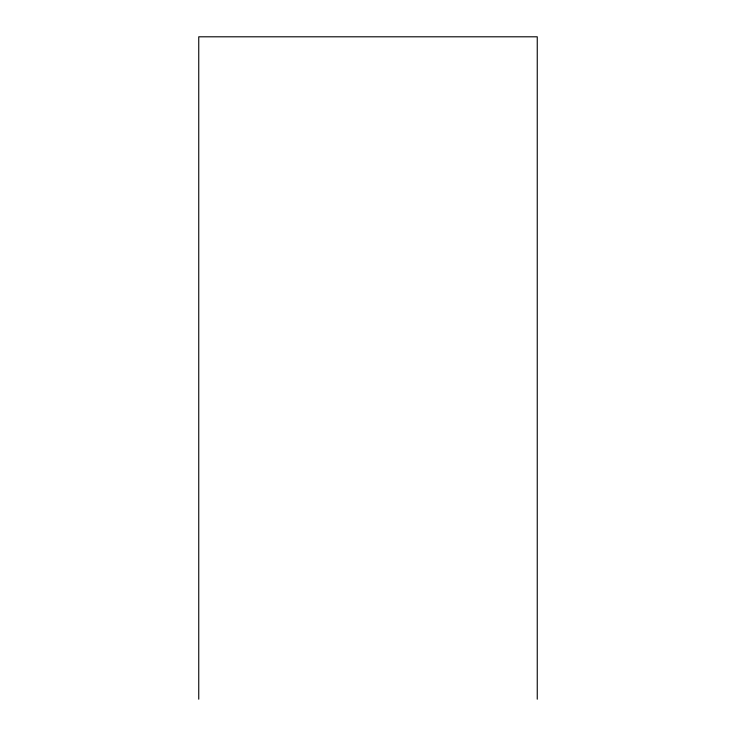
<?xml version="1.0" encoding="UTF-8"?>
<svg xmlns="http://www.w3.org/2000/svg" width="736" height="736" viewBox="0 0 736 736"><rect width="100%" height="100%" fill="white"/><g stroke="black" fill="none" stroke-linecap="round" stroke-linejoin="round"><path stroke-width="1.1" d="M537.252 699.2L537.252 36.8L198.748 36.8L198.748 699.2"/></g></svg>
